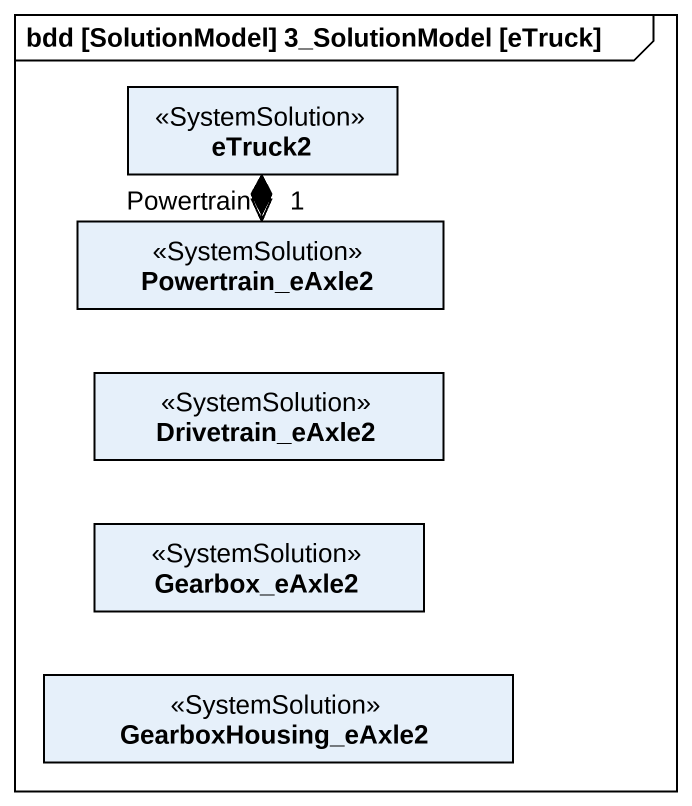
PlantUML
@startuml
mainframe bdd [SolutionModel] 3_SolutionModel [eTruck]
hide circle
hide empty members
class eTruck2 <<SystemSolution>>
class Powertrain_eAxle2 <<SystemSolution>>
class Drivetrain_eAxle2 <<SystemSolution>>
class Gearbox_eAxle2 <<SystemSolution>>
class GearboxHousing_eAxle2 <<SystemSolution>>
Powertrain_eAxle2 "Powertrain\n1" <-up-* eTruck2
@enduml
